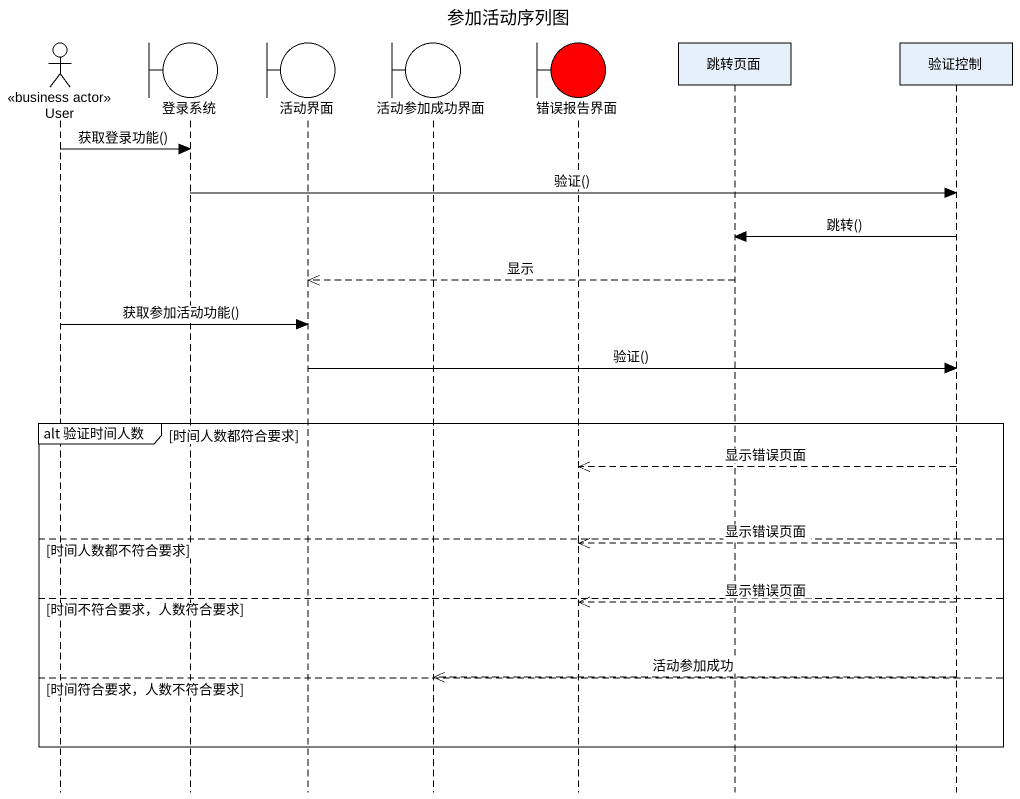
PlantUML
@startuml
title 参加活动序列图
hide footbox
actor User <<business actor>>
boundary 登录系统
boundary 活动界面
boundary 活动参加成功界面
boundary 错误报告界面 #FF0000
participant 跳转页面
participant 验证控制

User -> 登录系统 : 获取登录功能()
登录系统 -> 验证控制 : 验证()
验证控制 -> 跳转页面 : 跳转()
跳转页面 -->> 活动界面 : 显示
User -> 活动界面 : 获取参加活动功能()
活动界面 -> 验证控制 : 验证()
group alt 验证时间人数 [时间人数都符合要求]
  验证控制 -->> 错误报告界面 : 显示错误页面
else 时间人数都不符合要求
  验证控制 -->> 错误报告界面 : 显示错误页面
else 时间不符合要求，人数符合要求
  验证控制 -->> 错误报告界面 : 显示错误页面
  验证控制 -->> 活动参加成功界面 : 活动参加成功
else 时间符合要求，人数不符合要求
end
@enduml
